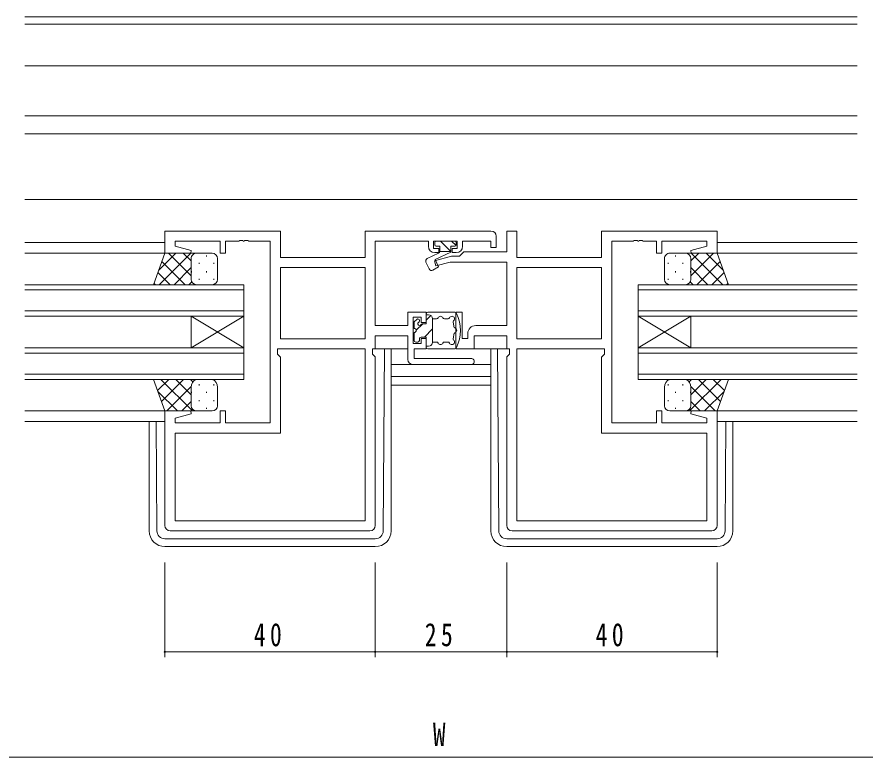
# Model space of a CAD drawing. Units: millimetres, scale not verified. Extents: x -567 to 567, y -403 to 403.
# Drawn here: x 81.6 to 242.9, y -63.6 to 77.1 of the extents above; entities that cross this region are included whole.
import ezdxf
from ezdxf.enums import TextEntityAlignment as Align

# ---------------------------------------------------------------- set-up
doc = ezdxf.new("R2010")
doc.units = ezdxf.units.MM
doc.header["$LTSCALE"] = 2
for name, color, linetype, lineweight in [('0-3_YKK_11', 7, 'Continuous', 18), ('0-4_YKK_12', 2, 'Continuous', 18), ('0-5_YKK_13', 4, 'Continuous', 18), ('0-6_YKK_D', 6, 'Continuous', 18)]:
    doc.layers.add(name, color=color, linetype=linetype, lineweight=lineweight)
doc.styles.add('ＭＳ ゴシック', font='')
doc.styles.get('ＭＳ ゴシック').set_extended_font_data('MS Gothic')

msp = doc.modelspace()

# ---------------------------------------------------------------- linework, layer by layer
at = {"layer": '0-3_YKK_11'}
for p, q in [((109.774, 32.213), (109.774, 36.413)), ((109.774, 36.413), (131.774, 36.413)), ((131.774, 36.413), (131.774, 31.413)), ((147.844, 36.413), (171.774, 36.413)), ((147.844, 31.413), (147.844, 36.413)), ((176.704, 36.413), (176.704, 31.413)), ((192.774, 36.413), (214.774, 36.413)), ((192.774, 31.413), (192.774, 36.413)), ((214.774, 36.413), (214.774, 32.213)), ((123.816, 34.483), (121.274, 34.483)), ((129.774, -0.057), (129.774, 34.483)), ((159.874, 34.483), (149.774, 34.483)), ((149.774, 34.483), (149.774, 18.443)), ((159.874, 33.513), (159.874, 34.483)), ((194.774, 34.483), (194.774, -0.057)), ((199.549, 34.603), (198.999, 34.603)), ((212.844, 34.483), (204.274, 34.483)), ((212.844, 33.565), (212.844, 34.483)), ((165.774, 31.613), (166.604, 32.443)), ((209.745, 32.735), (212.844, 33.565)), ((209.814, 32.213), (209.745, 32.735)), ((114.735, 32.213), (109.774, 32.213)), ((131.774, 31.413), (147.844, 31.413)), ((161.045, 30.746), (164.28, 31.613)), ((164.28, 31.613), (165.774, 31.613)), ((176.704, 31.413), (192.774, 31.413)), ((214.774, 32.213), (209.814, 32.213)), ((131.774, 29.483), (131.774, 15.943)), ((147.844, 29.483), (131.774, 29.483)), ((147.844, 29.483), (131.774, 29.483)), ((147.844, 15.943), (147.844, 29.483)), ((174.774, 30.513), (164.039, 30.513)), ((176.704, 29.483), (176.704, 15.943)), ((192.774, 29.483), (176.704, 29.483)), ((192.774, 29.483), (176.704, 29.483)), ((192.774, 15.943), (192.774, 29.483)), ((165.074, 21.013), (166.274, 21.013)), ((165.074, 14.013), (165.074, 21.013)), ((156.974, 20.013), (156.974, 15.013)), ((149.774, 18.443), (155.974, 18.443)), ((149.774, 16.513), (149.774, 14.013)), ((155.974, 16.513), (149.774, 16.513)), ((155.974, 12.013), (155.974, 16.513)), ((174.774, 16.513), (168.574, 16.513)), ((168.574, 16.513), (168.574, 14.013)), ((174.774, 14.013), (174.774, 16.513)), ((131.774, 15.943), (147.844, 15.943)), ((156.974, 15.013), (158.474, 15.013)), ((158.474, 16.013), (159.474, 16.013)), ((158.474, 15.013), (158.474, 16.013)), ((159.474, 16.013), (159.474, 14.013)), ((176.704, 15.943), (192.774, 15.943)), ((147.844, 14.013), (131.174, 14.013)), ((147.844, -18.657), (147.844, 14.013)), ((168.574, 14.013), (165.074, 14.013)), ((176.704, 14.013), (193.374, 14.013)), ((176.704, -18.657), (176.704, 14.013)), ((131.774, 12.413), (131.774, -1.987)), ((149.774, 12.483), (149.774, -19.587)), ((157.174, 12.213), (167.974, 12.213)), ((174.774, -19.587), (174.774, 12.483)), ((192.774, 12.413), (192.774, -1.987)), ((167.974, 11.013), (156.974, 11.013)), ((109.774, 2.213), (114.735, 2.213)), ((109.774, -19.587), (109.774, 2.213)), ((120.274, 2.213), (121.274, 2.213)), ((120.274, -0.057), (120.274, 2.213)), ((121.274, 2.213), (121.274, -0.057)), ((203.274, 2.213), (204.274, 2.213)), ((203.274, -0.057), (203.274, 2.213)), ((204.274, 2.213), (204.274, -0.057)), ((209.745, 1.69), (209.814, 2.213)), ((212.844, 0.86), (209.745, 1.69)), ((209.814, 2.213), (214.774, 2.213)), ((214.774, 2.213), (214.774, -19.587)), ((111.704, 0.86), (111.704, -0.057)), ((212.844, -0.057), (212.844, 0.86)), ((111.704, -0.057), (120.274, -0.057)), ((121.274, -0.057), (129.774, -0.057)), ((194.774, -0.057), (203.274, -0.057)), ((204.274, -0.057), (212.844, -0.057)), ((131.774, -1.987), (111.704, -1.987)), ((111.704, -1.987), (111.704, -18.657)), ((192.774, -1.987), (212.844, -1.987)), ((212.844, -1.987), (212.844, -18.657)), ((111.704, -18.657), (147.844, -18.657)), ((111.704, -18.657), (147.844, -18.657)), ((212.844, -18.657), (176.704, -18.657)), ((212.844, -18.657), (176.704, -18.657)), ((148.774, -20.587), (110.774, -20.587)), ((213.774, -20.587), (175.774, -20.587))]:
    msp.add_line(p, q, dxfattribs=at)
for points in [[(166.604, 32.443), (174.774, 32.443), (174.774, 36.413), (176.704, 36.413)], [(121.274, 34.483), (121.274, 32.213), (120.274, 32.213), (120.274, 34.483), (111.704, 34.483), (111.704, 33.565), (114.803, 32.735), (114.735, 32.213)], [(129.774, 34.483), (125.732, 34.483), (125.549, 34.603), (124.999, 34.603), (124.816, 34.483), (124.732, 34.483), (124.549, 34.603), (123.999, 34.603), (123.816, 34.483)], [(165.174, 32.313), (164.374, 32.313), (164.374, 33.113), (165.374, 33.113), (165.374, 34.483), (160.874, 34.483), (160.874, 33.113), (161.874, 33.113), (161.874, 32.313), (161.074, 32.313)], [(172.774, 35.413), (172.774, 33.313), (171.774, 33.313), (171.774, 34.483), (166.374, 34.483), (166.374, 33.513)], [(198.999, 34.603), (198.816, 34.483), (194.774, 34.483)], [(204.274, 34.483), (204.274, 32.213), (203.274, 32.213), (203.274, 34.483), (200.732, 34.483), (200.549, 34.603), (199.999, 34.603), (199.816, 34.483), (199.732, 34.483), (199.549, 34.603)], [(164.039, 30.513), (161.303, 29.78), (161.045, 30.746)], [(168.874, 18.443), (174.774, 18.443), (174.774, 30.513)], [(155.974, 18.443), (155.974, 21.013), (159.474, 21.013), (159.474, 19.013), (158.474, 19.013), (158.474, 20.013), (156.974, 20.013)], [(166.274, 21.013), (166.274, 16.013), (167.374, 16.013), (167.374, 16.943)], [(131.174, 14.013), (131.174, 13.013), (131.774, 12.413)], [(149.774, 14.013), (149.244, 14.013), (149.244, 13.013), (149.774, 12.483)], [(159.474, 14.013), (157.174, 14.013), (157.174, 12.213)], [(174.774, 12.483), (175.304, 13.013), (175.304, 14.013), (174.774, 14.013)], [(193.374, 14.013), (193.374, 13.013), (192.774, 12.413)], [(114.735, 2.213), (114.803, 1.69), (111.704, 0.86)]]:
    msp.add_lwpolyline(points, dxfattribs=at)
for centre, radius, start, end in [((171.774, 35.413), 1, 0.00001, 89.99999), ((161.074, 33.513), 1.2, 180.00001, 269.99999), ((165.174, 33.513), 1.2, 270.00001, 359.99999), ((168.874, 16.943), 1.5, 90.00001, 179.99999), ((156.974, 12.013), 1, 180.00001, 269.99999), ((167.974, 11.613), 0.6, 269.99999, 90.00001), ((110.774, -19.587), 1, 180.00001, 269.99999), ((148.774, -19.587), 1, 270.00001, 359.99999), ((175.774, -19.587), 1, 180.00001, 269.99999), ((213.774, -19.587), 1, 270.00001, 359.99999)]:
    msp.add_arc(centre, radius, start, end, dxfattribs=at)
at = {"layer": '0-4_YKK_12'}
for p, q in [((241.399, 77.113), (83.149, 77.113)), ((241.399, 75.713), (83.149, 75.713)), ((241.399, 67.813), (83.149, 67.813)), ((241.399, 58.313), (83.149, 58.313)), ((241.399, 54.913), (83.149, 54.913)), ((241.399, 42.413), (83.149, 42.413)), ((83.149, 34.213), (109.774, 34.213)), ((241.399, 34.213), (214.774, 34.213)), ((83.149, 32.213), (110.019, 32.213)), ((241.399, 32.213), (214.529, 32.213)), ((124.774, 26.213), (83.149, 26.213)), ((124.774, 20.213), (124.774, 26.213)), ((199.774, 26.213), (199.774, 20.213)), ((241.399, 26.213), (199.774, 26.213)), ((83.149, 25.213), (124.774, 25.213)), ((199.774, 25.213), (241.399, 25.213)), ((124.774, 21.213), (83.149, 21.213)), ((241.399, 21.213), (199.774, 21.213)), ((83.149, 20.213), (124.774, 20.213)), ((114.774, 20.213), (114.774, 14.213)), ((124.774, 20.213), (114.774, 14.213)), ((124.774, 14.213), (114.774, 20.213)), ((124.774, 20.213), (124.774, 14.213)), ((199.774, 20.213), (199.774, 14.213)), ((199.774, 20.213), (209.774, 14.213)), ((199.774, 14.213), (209.774, 20.213)), ((199.774, 20.213), (241.399, 20.213)), ((209.774, 20.213), (209.774, 14.213)), ((124.774, 14.213), (83.149, 14.213)), ((83.149, 13.213), (124.774, 13.213)), ((124.774, 8.213), (124.774, 14.213)), ((199.774, 14.213), (199.774, 8.213)), ((241.399, 14.213), (199.774, 14.213)), ((199.774, 13.213), (241.399, 13.213)), ((152.774, 11.013), (171.774, 11.013)), ((124.774, 9.213), (83.149, 9.213)), ((83.149, 8.213), (124.774, 8.213)), ((152.774, 8.743), (171.774, 8.743)), ((241.399, 9.213), (199.774, 9.213)), ((199.774, 8.213), (241.399, 8.213)), ((152.774, 7.113), (171.774, 7.113)), ((83.149, 2.213), (110.274, 2.213)), ((241.399, 2.213), (214.274, 2.213)), ((83.149, 0.213), (109.774, 0.213)), ((241.399, 0.213), (214.774, 0.213))]:
    msp.add_line(p, q, dxfattribs=at)
at = {"layer": '0-5_YKK_13'}
for p, q in [((161.074, 34.213), (161.074, 33.813)), ((164.874, 34.513), (161.374, 34.513)), ((162.17, 34.513), (164.17, 32.513)), ((164.291, 34.513), (165.136, 33.667)), ((165.174, 33.813), (165.174, 34.213)), ((161.174, 31.01), (164.174, 32.409)), ((162.074, 32.513), (164.174, 32.513)), ((164.174, 33.513), (164.174, 32.409)), ((164.174, 33.513), (164.874, 33.513)), ((107.631, 26.213), (109.774, 32.213)), ((108.608, 28.948), (111.873, 32.213)), ((108.701, 26.213), (114.701, 32.213)), ((109.774, 32.213), (115.774, 32.213)), ((114.774, 27.891), (110.453, 32.213)), ((114.774, 30.72), (113.281, 32.213)), ((114.774, 31.213), (114.774, 27.213)), ((118.774, 32.213), (115.774, 32.213)), ((117.694, 31.793), (117.694, 31.593)), ((119.774, 27.213), (119.774, 31.213)), ((161.801, 32.186), (159.663, 31.188)), ((161.174, 31.01), (161.828, 29.607)), ((204.774, 27.213), (204.774, 31.213)), ((205.774, 32.213), (208.774, 32.213)), ((206.854, 31.793), (206.854, 31.593)), ((214.774, 32.213), (208.774, 32.213)), ((209.774, 27.891), (214.095, 32.213)), ((209.774, 30.72), (211.267, 32.213)), ((209.774, 31.213), (209.774, 27.613)), ((209.774, 31.213), (209.774, 27.213)), ((215.847, 26.213), (209.847, 32.213)), ((215.94, 28.948), (212.675, 32.213)), ((216.917, 26.213), (214.774, 32.213)), ((113.624, 26.213), (109.208, 30.629)), ((111.529, 26.213), (114.774, 29.457)), ((116.279, 30.378), (116.279, 30.178)), ((119.109, 30.378), (119.109, 30.178)), ((159.421, 30.524), (160.038, 29.201)), ((160.741, 28.98), (161.828, 29.607)), ((205.439, 30.378), (205.439, 30.178)), ((208.269, 30.378), (208.269, 30.178)), ((213.019, 26.213), (209.774, 29.457)), ((210.924, 26.213), (215.34, 30.629)), ((110.796, 26.213), (108.464, 28.545)), ((114.864, 28.763), (114.864, 28.563)), ((117.694, 28.763), (117.694, 28.563)), ((206.854, 28.763), (206.854, 28.563)), ((209.684, 28.763), (209.684, 28.563)), ((213.752, 26.213), (216.084, 28.545)), ((115.774, 26.213), (107.631, 26.213)), ((107.968, 26.213), (107.72, 26.46)), ((114.358, 26.213), (114.89, 26.745)), ((115.774, 26.213), (118.774, 26.213)), ((116.279, 27.348), (116.279, 27.148)), ((119.109, 27.348), (119.109, 27.148)), ((205.439, 27.348), (205.439, 27.148)), ((208.774, 26.213), (205.774, 26.213)), ((208.269, 27.348), (208.269, 27.148)), ((208.774, 26.213), (216.917, 26.213)), ((210.19, 26.213), (209.658, 26.745)), ((216.581, 26.213), (216.828, 26.46)), ((164.774, 21.013), (159.774, 21.013)), ((157.662, 19.625), (157.262, 19.225)), ((158.174, 19.413), (158.174, 19.282)), ((159.474, 18.763), (159.474, 20.713)), ((159.474, 20.513), (159.874, 20.513)), ((159.474, 19.446), (160.369, 20.341)), ((161.432, 19.713), (160.674, 19.713)), ((160.674, 15.313), (160.674, 19.713)), ((163.62, 19.713), (162.916, 19.713)), ((157.174, 19.013), (157.174, 17.913)), ((157.573, 17.545), (158.79, 18.763)), ((159.474, 18.763), (158.694, 18.763)), ((159.119, 16.263), (160.674, 17.818)), ((157.174, 17.113), (157.174, 15.613)), ((158.474, 16.263), (159.474, 16.263)), ((159.474, 14.313), (159.474, 16.263)), ((157.474, 15.313), (157.874, 15.313)), ((158.174, 15.613), (158.174, 15.963)), ((159.474, 14.513), (159.874, 14.513)), ((160.367, 14.683), (160.504, 14.819)), ((161.432, 15.313), (160.674, 15.313)), ((163.62, 15.313), (162.916, 15.313)), ((155.974, 14.013), (149.474, 14.013)), ((155.974, 14.013), (149.474, 14.013)), ((151.285, -20.597), (151.558, 14.013)), ((152.773, 14.013), (152.773, -20.585)), ((164.774, 14.013), (159.774, 14.013)), ((175.074, 14.013), (165.374, 14.013)), ((175.074, 14.013), (165.374, 14.013)), ((171.775, 14.013), (171.775, -20.585)), ((173.263, -20.597), (172.99, 14.013)), ((107.631, 8.213), (109.774, 2.213)), ((115.774, 8.213), (107.631, 8.213)), ((107.642, 8.183), (107.672, 8.213)), ((108.386, 6.099), (110.5, 8.213)), ((114.997, 2.213), (108.997, 8.213)), ((109.13, 4.015), (113.328, 8.213)), ((114.774, 5.264), (111.825, 8.213)), ((115.12, 7.746), (114.654, 8.213)), ((115.774, 8.213), (118.774, 8.213)), ((208.774, 8.213), (205.774, 8.213)), ((208.774, 8.213), (216.917, 8.213)), ((209.428, 7.746), (209.894, 8.213)), ((209.551, 2.213), (215.551, 8.213)), ((209.774, 5.264), (212.723, 8.213)), ((215.418, 4.015), (211.22, 8.213)), ((216.162, 6.099), (214.048, 8.213)), ((216.917, 8.213), (214.774, 2.213)), ((216.906, 8.183), (216.876, 8.213)), ((110.157, 2.213), (114.774, 6.829)), ((114.774, 3.213), (114.774, 6.713)), ((116.279, 7.078), (116.279, 7.278)), ((119.109, 7.078), (119.109, 7.278)), ((119.774, 6.713), (119.774, 3.213)), ((204.774, 6.713), (204.774, 3.213)), ((205.439, 7.078), (205.439, 7.278)), ((208.269, 7.078), (208.269, 7.278)), ((214.391, 2.213), (209.774, 6.829)), ((209.774, 3.213), (209.774, 6.713)), ((112.169, 2.213), (108.444, 5.937)), ((114.864, 5.663), (114.864, 5.863)), ((117.694, 5.663), (117.694, 5.863)), ((206.854, 5.663), (206.854, 5.863)), ((209.684, 5.663), (209.684, 5.863)), ((209.774, 3.213), (209.774, 6.313)), ((212.38, 2.213), (216.104, 5.937)), ((112.985, 2.213), (114.774, 4.001)), ((116.279, 4.048), (116.279, 4.248)), ((119.109, 4.048), (119.109, 4.248)), ((205.439, 4.048), (205.439, 4.248)), ((208.269, 4.048), (208.269, 4.248)), ((211.563, 2.213), (209.774, 4.001)), ((109.774, 2.213), (115.774, 2.213)), ((114.864, 2.798), (114.864, 2.833)), ((118.774, 2.213), (115.774, 2.213)), ((117.694, 2.633), (117.694, 2.833)), ((205.774, 2.213), (208.774, 2.213)), ((206.854, 2.633), (206.854, 2.833)), ((214.774, 2.213), (208.774, 2.213)), ((209.684, 2.798), (209.684, 2.833)), ((106.773, 0.213), (106.773, -20.585)), ((108.262, -20.597), (108.097, 0.213)), ((216.286, -20.597), (216.451, 0.213)), ((217.775, 0.213), (217.775, -20.585)), ((149.785, -22.085), (109.762, -22.085)), ((174.763, -22.085), (214.786, -22.085)), ((149.773, -23.585), (109.773, -23.585)), ((174.775, -23.585), (214.775, -23.585))]:
    msp.add_line(p, q, dxfattribs=at)
msp.add_lwpolyline([(161.374, 33.513), (162.074, 33.513), (162.074, 32.513)], dxfattribs=at)
for centre, radius, start, end in [((161.374, 34.213), 0.3, 90, 180), ((164.874, 34.213), 0.3, 0, 90), ((161.374, 33.813), 0.3, 180, 270), ((161.59, 32.639), 0.5, 295, 345.39617), ((164.874, 33.813), 0.3, 270, 0), ((115.774, 31.213), 1, 90.0001, 180.0001), ((118.774, 31.213), 1, 0.0001, 90.0001), ((159.874, 30.735), 0.5, 115.00014, 205.00005), ((205.774, 31.213), 1, 89.9999, 179.9999), ((208.774, 31.213), 1, 359.9999, 89.9999), ((160.491, 29.413), 0.5, 205.00005, 300.00004), ((115.774, 27.213), 1, 180.0001, 270.0001), ((118.774, 27.213), 1, 270.0001, 0.0001), ((205.774, 27.213), 1, 179.9999, 269.9999), ((208.774, 27.213), 1, 269.9999, 359.9999), ((159.774, 20.713), 0.3, 90, 180), ((164.774, 20.513), 0.5, 26.26805, 90), ((157.874, 19.413), 0.3, 0, 135), ((159.874, 19.713), 0.8, 0, 90), ((161.432, 20.013), 0.3, 270, 337.97569), ((162.174, 19.713), 0.5, 22.02431, 157.97569), ((162.916, 20.013), 0.3, 202.02431, 270), ((163.62, 20.013), 0.3, 270, 337.97569), ((164.362, 19.713), 0.5, 309.78774, 157.97569), ((158.695, 17.513), 7.279, 333.73195, 26.26805), ((157.474, 19.013), 0.3, 135, 180), ((157.174, 17.513), 0.4, 270, 90), ((158.174, 18.763), 0.3, 120, 270), ((157.874, 19.282), 0.3, 300, 0), ((158.174, 18.763), 0.3, 270, 330), ((158.694, 18.463), 0.3, 90, 150), ((164.874, 19.098), 0.3, 129.78774, 194.39052), ((158.695, 17.513), 6.079, 6.82808, 14.39052), ((165.029, 18.271), 0.3, 186.82808, 251.43085), ((164.774, 17.513), 0.5, 288.56915, 71.43085), ((158.474, 15.963), 0.3, 90, 180), ((158.695, 17.513), 6.079, 345.60948, 353.17192), ((165.029, 16.754), 0.3, 108.56915, 173.17192), ((157.474, 15.613), 0.3, 180, 270), ((157.874, 15.613), 0.3, 270, 0), ((159.874, 15.313), 0.8, 270, 0), ((161.432, 15.013), 0.3, 22.02431, 90), ((162.174, 15.313), 0.5, 202.02431, 337.97569), ((162.916, 15.013), 0.3, 90, 157.97569), ((163.62, 15.013), 0.3, 22.02431, 90), ((164.362, 15.313), 0.5, 202.02431, 50.21226), ((164.874, 15.927), 0.3, 165.60948, 230.21226), ((159.774, 14.313), 0.3, 180, 270), ((164.774, 14.513), 0.5, 270, 333.73195), ((116.306, 6.774), 1.534, 110.30864, 182.31157), ((118.242, 6.774), 1.534, 357.6883, 69.69119), ((206.306, 6.774), 1.534, 110.30881, 182.3117), ((208.242, 6.774), 1.534, 357.68843, 69.69136), ((115.774, 3.213), 1, 179.9999, 269.9999), ((118.774, 3.213), 1, 269.9999, 359.9999), ((205.774, 3.213), 1, 180.0001, 270.0001), ((208.774, 3.213), 1, 270.0001, 0.0001), ((109.773, -20.585), 3, 180, 270), ((109.762, -20.585), 1.5, 180.45233, 270), ((149.773, -20.585), 3, 270, 0), ((149.785, -20.585), 1.5, 270, 359.54767), ((174.775, -20.585), 3, 180, 270), ((174.763, -20.585), 1.5, 180.45233, 270), ((214.775, -20.585), 3, 270, 0), ((214.786, -20.585), 1.5, 270, 359.54767)]:
    msp.add_arc(centre, radius, start, end, dxfattribs=at)
at = {"layer": '0-6_YKK_D'}
for p, q in [((109.774, -26.585), (109.774, -44.585)), ((149.774, -26.585), (149.774, -44.585)), ((149.774, -26.585), (149.774, -44.585)), ((174.774, -26.585), (174.774, -44.585)), ((174.774, -26.585), (174.774, -44.585)), ((214.774, -26.585), (214.774, -44.585)), ((109.774, -43.585), (149.774, -43.585)), ((149.774, -43.585), (174.774, -43.585)), ((214.774, -43.585), (174.774, -43.585)), ((-80.726, -63.585), (405.274, -63.585))]:
    msp.add_line(p, q, dxfattribs=at)
for centre, start, end in [((109.774, -43.585), 0, 180), ((149.774, -43.585), 0, 180), ((149.774, -43.585), 0, 180), ((174.774, -43.585), 0, 180), ((174.774, -43.585), 0, 180), ((214.774, -43.585), 0, 180), ((109.774, -43.585), 180, 0), ((149.774, -43.585), 180, 0), ((149.774, -43.585), 180, 0), ((174.774, -43.585), 180, 0), ((174.774, -43.585), 180, 0), ((214.774, -43.585), 180, 0)]:
    msp.add_arc(centre, 0.106, start, end, dxfattribs=at)

# ---------------------------------------------------------------- texts
at = {"layer": '0-6_YKK_D', "color": 7, "style": 'ＭＳ ゴシック', "width": 0.8}
msp.add_text('W', height=4.399, dxfattribs=at).set_placement((160.739, -62.785), align=Align.BOTTOM_LEFT)
at = {"layer": '0-6_YKK_D', "color": 7, "char_height": 4.399, "attachment_point": 7, "style": 'ＭＳ ゴシック'}
for s, insert in [('\\T1.37;\\W0.75;40', (126.68, -42.585)), ('\\T1.37;\\W0.75;25', (159.192, -42.585)), ('\\T1.37;\\W0.75;40', (191.68, -42.585))]:
    msp.add_mtext(s, dxfattribs=dict(at, insert=insert))

doc.saveas('drawing.dxf')
